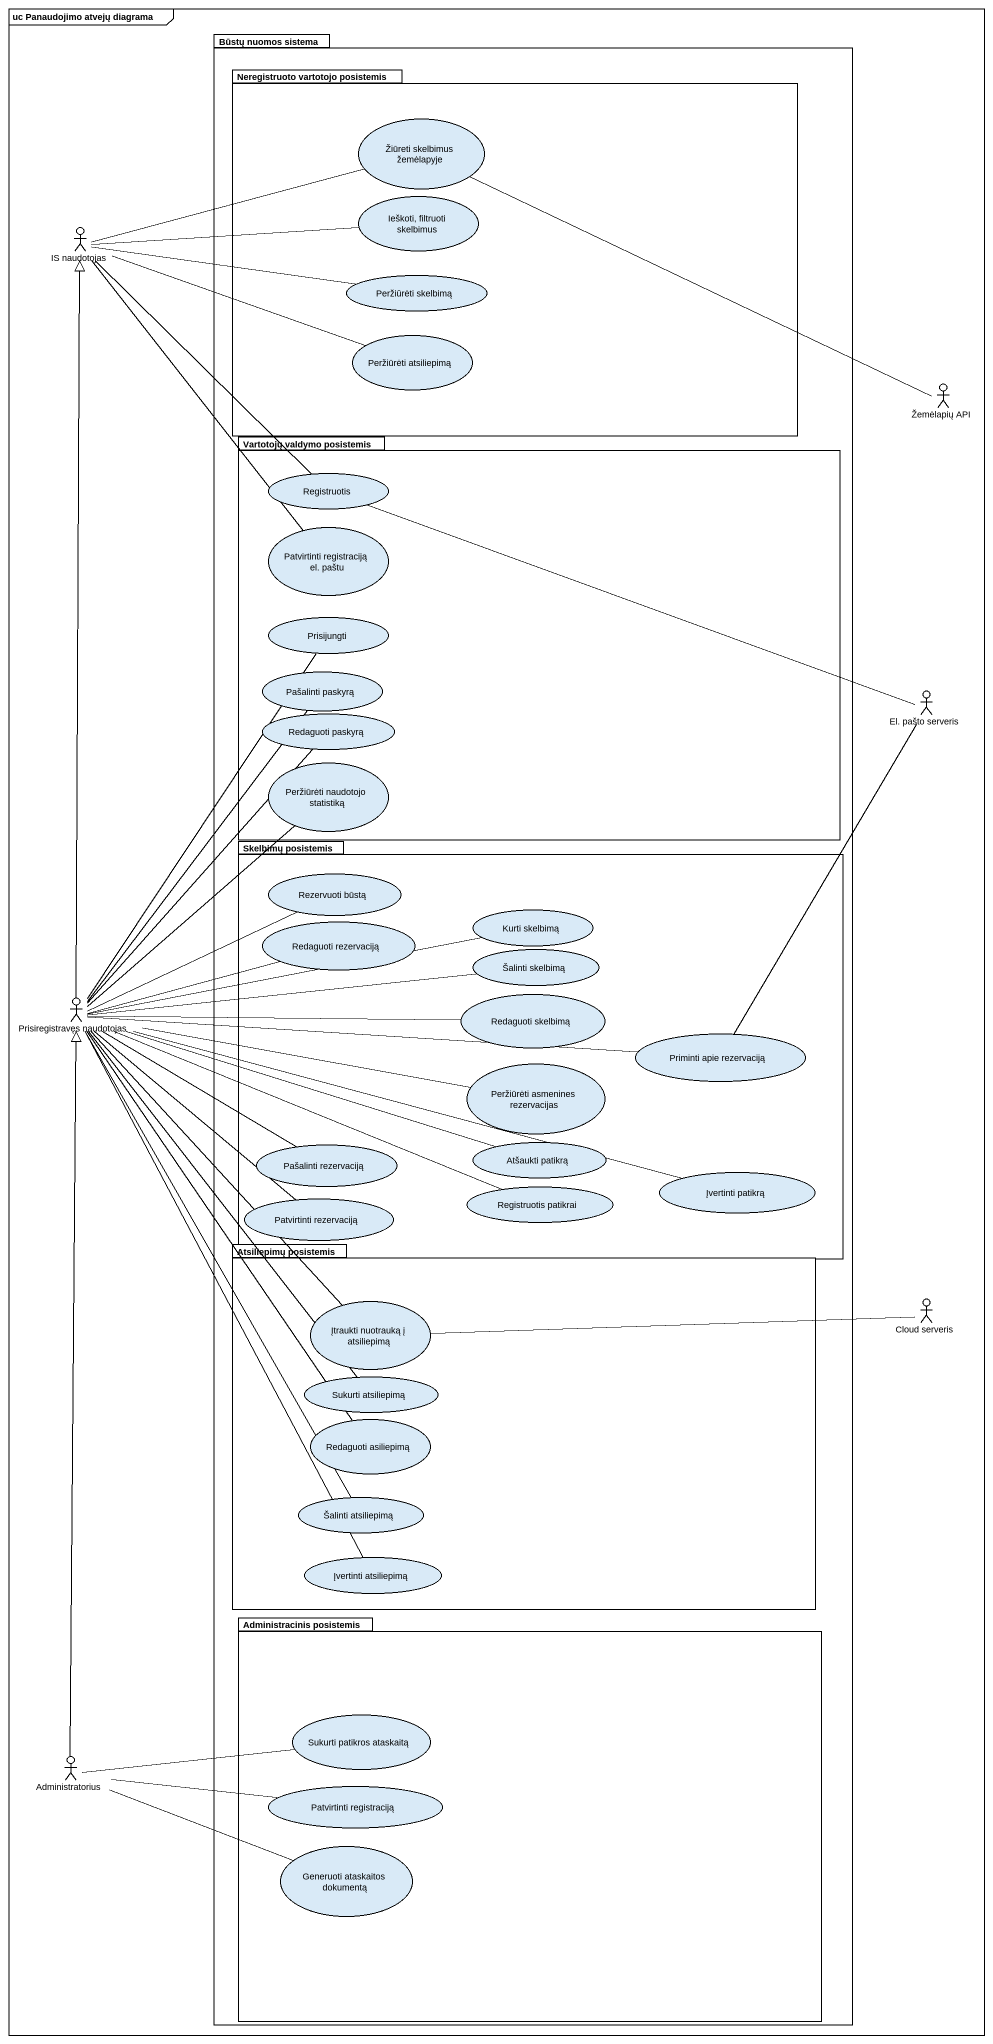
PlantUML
@startuml
mainframe uc Panaudojimo atvejų diagrama
package "Būstų nuomos sistema" as Būstų_nuomos_sistema {
  package "Neregistruoto vartotojo posistemis" as Neregistruoto_vartotojo {
    usecase "Žiūreti skelbimus žemėlapyje" as Žiūreti_skelbimus_žemėlapyje
    usecase "Ieškoti, filtruoti skelbimus" as Ieškoti_filtruoti_skelbimus
    usecase "Peržiūrėti skelbimą" as Peržiūrėti_skelbimą
    usecase "Peržiūrėti atsiliepimą" as Peržiūrėti_atsiliepimą
  }
  package "Vartotojų valdymo posistemis" as Vartotojų_valdymo_posistemis {
    usecase Registruotis
    usecase "Patvirtinti registraciją el. paštu" as Patvirtinti_registraciją_el
    usecase Prisijungti
    usecase "Pašalinti paskyrą" as Pašalinti_paskyrą
    usecase "Redaguoti paskyrą" as Redaguoti_paskyrą
    usecase "Peržiūrėti naudotojo statistiką" as Peržiūrėti_naudotojo
  }
  package "Skelbimų posistemis" as Skelbimų_posistemis {
    usecase "Rezervuoti būstą" as Rezervuoti_būstą
    usecase "Redaguoti rezervaciją" as Redaguoti_rezervaciją
    usecase "Kurti skelbimą" as Kurti_skelbimą
    usecase "Šalinti skelbimą" as Šalinti_skelbimą
    usecase "Redaguoti skelbimą" as Redaguoti_skelbimą
    usecase "Priminti apie rezervaciją" as Priminti_apie_rezervaciją
    usecase "Peržiūrėti asmenines rezervacijas" as Peržiūrėti_asmenines
    usecase "Pašalinti rezervaciją" as Pašalinti_rezervaciją
    usecase "Atšaukti patikrą" as Atšaukti_patikrą
    usecase "Patvirtinti rezervaciją" as Patvirtinti_rezervaciją
    usecase "Registruotis patikrai" as Registruotis_patikrai
    usecase "Įvertinti patikrą" as Įvertinti_patikrą
  }
  package "Atsiliepimų posistemis" as Atsiliepimų_posistemis {
    usecase "Įtraukti nuotrauką į atsiliepimą" as Įtraukti_nuotrauką_į
    usecase "Sukurti atsiliepimą" as Sukurti_atsiliepimą
    usecase "Redaguoti asiliepimą" as Redaguoti_asiliepimą
    usecase "Šalinti atsiliepimą" as Šalinti_atsiliepimą
    usecase "Įvertinti atsiliepimą" as Įvertinti_atsiliepimą
  }
  package "Administracinis posistemis" as Administracinis_posistemis {
    usecase "Sukurti patikros ataskaitą" as Sukurti_patikros_ataskaitą
    usecase "Patvirtinti registraciją" as Patvirtinti_registraciją
    usecase "Generuoti ataskaitos dokumentą" as Generuoti_ataskaitos
  }
}
actor "IS naudotojas" as IS_naudotojas
actor "Žemėlapių API" as Žemėlapių_API
actor "El. pašto serveris" as El_pašto_serveris
actor "Prisiregistravęs naudotojas" as Prisiregistravęs_naudotojas
actor "Cloud serveris" as Cloud_serveris
actor Administratorius
Žiūreti_skelbimus_žemėlapyje -right- Žemėlapių_API
IS_naudotojas -right- Žiūreti_skelbimus_žemėlapyje
IS_naudotojas -right- Ieškoti_filtruoti_skelbimus
IS_naudotojas -right- Peržiūrėti_skelbimą
IS_naudotojas -- Registruotis
IS_naudotojas -- Patvirtinti_registraciją_el
Peržiūrėti_atsiliepimą -left- IS_naudotojas
Registruotis -right- El_pašto_serveris
Prisiregistravęs_naudotojas -up-|> IS_naudotojas
Prisiregistravęs_naudotojas -up- Prisijungti
Prisiregistravęs_naudotojas -up- Pašalinti_paskyrą
Prisiregistravęs_naudotojas -up- Redaguoti_paskyrą
Prisiregistravęs_naudotojas -up- Peržiūrėti_naudotojo
Prisiregistravęs_naudotojas -right- Rezervuoti_būstą
Prisiregistravęs_naudotojas -right- Redaguoti_rezervaciją
Prisiregistravęs_naudotojas -right- Kurti_skelbimą
Prisiregistravęs_naudotojas -right- Šalinti_skelbimą
Prisiregistravęs_naudotojas -right- Redaguoti_skelbimą
Prisiregistravęs_naudotojas -right- Priminti_apie_rezervaciją
Prisiregistravęs_naudotojas -right- Peržiūrėti_asmenines
Prisiregistravęs_naudotojas -right- Pašalinti_rezervaciją
Prisiregistravęs_naudotojas -right- Atšaukti_patikrą
Prisiregistravęs_naudotojas -- Patvirtinti_rezervaciją
Prisiregistravęs_naudotojas -right- Registruotis_patikrai
Prisiregistravęs_naudotojas -right- Įvertinti_patikrą
Prisiregistravęs_naudotojas -- Įtraukti_nuotrauką_į
Prisiregistravęs_naudotojas -- Sukurti_atsiliepimą
Prisiregistravęs_naudotojas -- Redaguoti_asiliepimą
Prisiregistravęs_naudotojas -- Šalinti_atsiliepimą
Prisiregistravęs_naudotojas -- Įvertinti_atsiliepimą
Priminti_apie_rezervaciją -up- El_pašto_serveris
Įtraukti_nuotrauką_į -right- Cloud_serveris
Administratorius -up-|> Prisiregistravęs_naudotojas
Administratorius -right- Sukurti_patikros_ataskaitą
Administratorius -right- Patvirtinti_registraciją
Administratorius -right- Generuoti_ataskaitos
@enduml
